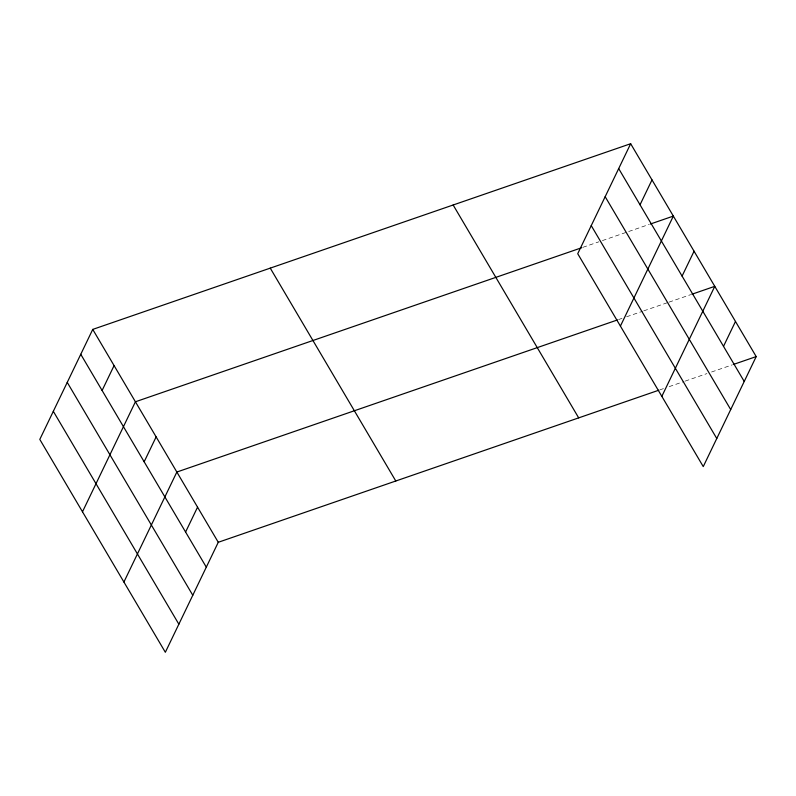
<?xml version="1.0" encoding="UTF-8"?>
<svg xmlns="http://www.w3.org/2000/svg" width="796" height="796" viewBox="0 0 796 796"><rect width="100%" height="100%" fill="white"/><g stroke="black" fill="none" stroke-linecap="round" stroke-linejoin="round"><path stroke-width="0.6" stroke-dasharray="3.98 2.98" d="M582.871 247.327L598.9 241.795M602.343 240.611L649.297 224.392M618.572 319.554L622.004 318.37M626.591 316.788L642.621 311.246M643.765 310.858L667.814 302.55M668.958 302.162L690.719 294.649M659.993 389.801L663.436 388.617M669.157 386.637L684.053 381.503M685.197 381.105L706.957 373.593M711.534 372.011L732.151 364.896"/><path stroke-width="1.19" d="M630.661 143.718L577.727 253.715L703.256 466.595L756.2 356.588L630.661 143.718L92.744 329.405L39.8 439.412L165.339 652.282L218.273 542.285L658.849 390.199M102.107 390.478L114.077 365.593M82.486 511.788L135.419 401.781L581.727 247.725M144.166 461.789L156.135 436.905M123.907 582.035L176.851 472.038L617.427 319.952M185.587 532.036L197.557 507.161M640.034 204.791L652.004 179.906M620.412 326.091L673.346 216.094L650.441 224.004M682.082 276.103L694.062 251.218M661.834 396.348L714.778 286.341L691.873 294.251M723.514 346.35L735.484 321.465M733.295 364.498L756.2 356.588M618.691 168.603L744.23 381.473M605.169 196.692L730.708 409.562M591.249 225.626L716.778 438.506M453.153 205L578.682 417.87M270.252 268.133L395.791 481.003M92.744 329.405L218.273 542.285M80.764 354.29L206.303 567.16M67.242 382.379L192.781 595.249M53.322 411.323L178.851 624.193"/></g></svg>
